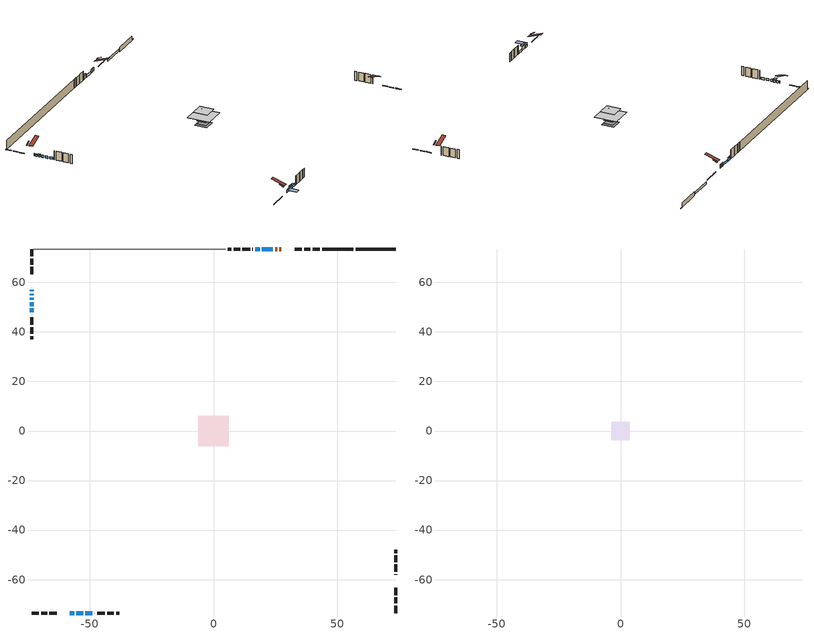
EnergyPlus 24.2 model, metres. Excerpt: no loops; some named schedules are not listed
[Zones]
conditioned space
 floor outside (Floor1 construction): -1.11,-1.11 -1.11,1.11 1.11,1.11 1.11,-1.11 z1.75
 floor outside (Floor2 construction): -2.12,-2.12 -2.12,2.12 2.12,2.12 2.12,-2.12 z1.75
 floor adiabatic (Floor4 construction): -2.47,-2.47 -2.47,2.47 2.47,2.47 2.47,-2.47 z1.75
 floor adiabatic (AdiabaticFloorConstruction): -6.07,-6.07 -6.07,6.07 6.07,6.07 6.07,-6.07 z4.19
 floor foundation (Slab1 construction): -3.27,-3.27 -3.27,3.27 3.27,3.27 3.27,-3.27 z-0.66
 floor foundation (Slab2 construction): -2.47,-2.47 -2.47,2.47 2.47,2.47 2.47,-2.47 z0
 wall outside (RimJoist1 construction): 42.94,73.48 40.01,73.48 / -73.48,-73.48 -70.55,-73.48 / -73.48,73.48 -73.48,70.55 / 73.48,-73.48 73.48,-70.55 z1.75:2.05
 wall outside (RimJoist2 construction): 39.09,73.48 36.62,73.48 / -69.62,-73.48 -67.16,-73.48 / -73.48,69.62 -73.48,67.16 / 73.48,-69.62 73.48,-67.16 z1.75:2.05
 wall outside (RimJoist3 construction): 35.7,73.48 32.8,73.48 / -66.23,-73.48 -63.34,-73.48 / -73.48,66.23 -73.48,63.34 / 73.48,-66.23 73.48,-63.34 z1.75:2.05
 wall outside (AdiabaticWallConstruction 1): 27.45,73.48 26.64,73.48 / 25.71,73.48 24.9,73.48 z1.75:3.78
 wall outside (AdiabaticWallConstruction): 23.97,73.48 19.5,73.48 / -73.48,57.99 -73.48,57.96 / -73.48,57.03 -73.48,56.38 / -73.48,53.84 -73.48,52.94 / -73.48,52.01 -73.48,50.44 / -73.48,49.51 -73.48,47.91 / -51.74,-73.48 -48.92,-73.48 z1.75:2.97; 18.57,73.48 16.77,73.48 z1.75:3.58; -57.99,-73.48 -56.31,-73.48 / -73.48,55.45 -73.48,54.76 z1.75:2.92; -55.39,-73.48 -52.67,-73.48 z1.75:3.76
 wall outside (Wall1 construction): 15.84,73.48 15.7,73.48 / -47.99,-73.48 -47.85,-73.48 / -73.48,46.98 -73.48,46.84 / 73.48,-57.99 73.48,-57.86 z1.75:6.63
 wall outside (Wall2 construction): 14.77,73.48 11.71,73.48 / -46.93,-73.48 -43.86,-73.48 / -73.48,45.92 -73.48,42.85 / 73.48,-56.93 73.48,-53.86 z1.75:6.63
 wall outside (Wall3 construction): 10.78,73.48 8.08,73.48 / -42.93,-73.48 -40.23,-73.48 / -73.48,41.92 -73.48,39.22 / 73.48,-52.93 73.48,-50.23 z1.75:6.63
 wall outside (Wall4 construction): 7.15,73.48 5.83,73.48 / -39.3,-73.48 -37.98,-73.48 / -73.48,38.29 -73.48,36.97 / 73.48,-49.3 73.48,-47.98 z1.75:6.63
 wall foundation (FoundationWall1 construction): 57.39,73.48,-0.66 57.39,73.48,1.75 71.58,73.48,1.75 71.58,73.48,-0.56 73.48,73.48,-0.56 73.48,73.48,-0.66
 wall foundation (FoundationWall2 construction): 56.46,73.48 43.87,73.48 z0:1.2
 wall adiabatic (Wall5 construction): 4.9,73.48 -72.55,73.48 z1.75:6.63
 window (WindowConstruction): 23.97,73.48 19.5,73.48 z1.75:2.97
 window (WindowConstruction 7): -73.48,57.99 -73.48,57.96 z1.75:2.97
 window (WindowConstruction 8): 18.57,73.48 16.77,73.48 z1.75:3.58
 window (WindowConstruction 9): -57.99,-73.48 -56.31,-73.48 z1.75:2.92
 window (WindowConstruction 10): -73.48,57.03 -73.48,56.38 z1.75:2.97
 window (WindowConstruction 1): -55.39,-73.48 -52.67,-73.48 z1.75:3.76
 window (WindowConstruction 2): -73.48,55.45 -73.48,54.76 z1.75:2.92
 window (WindowConstruction 3): -73.48,53.84 -73.48,52.94 z1.75:2.97
 window (WindowConstruction 4): -73.48,52.01 -73.48,50.44 z1.75:2.97
 window (WindowConstruction 5): -73.48,49.51 -73.48,47.91 z1.75:2.97
 window (WindowConstruction 6): -51.74,-73.48 -48.92,-73.48 z1.75:2.97
 door (Door): 27.45,73.48 26.64,73.48 z1.75:3.78
 door (Door 1): 25.71,73.48 24.9,73.48 z1.75:3.78
 ceiling adiabatic (AdiabaticFloorConstruction): 6.07,-6.07 6.07,6.07 -6.07,6.07 -6.07,-6.07 z4.19
 roof outside (Roof1 construction): 31.25,73.48,6.63 31.25,71.35,7.87 31.87,71.35,7.87 31.87,73.48,6.63; -61.79,-73.48,6.63 -61.79,-71.35,7.87 -62.41,-71.35,7.87 -62.41,-73.48,6.63; -73.48,61.79,6.63 -71.35,61.79,7.87 -71.35,62.41,7.87 -73.48,62.41,6.63; 73.48,-61.79,6.63 71.35,-61.79,7.87 71.35,-62.41,7.87 73.48,-62.41,6.63
 roof outside (Roof2 construction): -1.78,1.78 -1.78,-1.78 1.78,-1.78 1.78,1.78 z6.63
attic - vented
 floor to conditioned space (Floor3 construction Reversed): -3.79,-3.79 -3.79,3.79 3.79,3.79 3.79,-3.79 z6.63
 roof outside (Roof3 construction): 28.38,73.48,6.63 28.38,66.11,9.09 30.32,66.11,9.09 30.32,73.48,6.63; -58.92,-73.48,6.63 -58.92,-66.11,9.09 -60.86,-66.11,9.09 -60.86,-73.48,6.63; -73.48,58.92,6.63 -66.11,58.92,9.09 -66.11,60.86,9.09 -73.48,60.86,6.63; 73.48,-58.92,6.63 66.11,-58.92,9.09 66.11,-60.86,9.09 73.48,-60.86,6.63
shading: 16.54,73.48 18.8,73.48 18.8,74.24 16.54,74.24 z3.81; -55.85,-73.48 -58.45,-73.48 -58.45,-78.97 -55.85,-78.97 z3.38; -52.16,-73.48 -55.89,-73.48 -55.89,-74.4 -52.16,-74.4 z4.26; -73.48,54.35 -73.48,55.86 -75.06,55.86 -75.06,54.35 z3.33
[Building]
Building 1: Terrain=Suburbs
[Site:Location]
Vancouver Intl AP_BC: Latitude {deg}=49.19; Longitude {deg}=-123.18; Time Zone {hr}=-8; Elevation {m}=4; Keep Site Location Information=Yes
[Site:GroundTemperature:Shallow]
8.06451, 6.96315, 6.87495, 7.3976, 9.49575, 11.5841, 13.3946, 14.5416, 14.639, 13.7062, 11.9418, 9.91751
[Site:WaterMainsTemperature]
Calculation Method=Schedule; Temperature Schedule=mains temperature schedule
[Material] Roughness=Rough; Thermal Absorptance=0.9
Name | Thickness {m} | Conductivity {W/m-K} | Density {kg/m3} | Specific Heat {J/kg-K} | Solar Absorptance | Visible Absorptance
asphalt or fiberglass shingles | 0.00635 | 0.162714 | 1121.4 | 1465.45 | 0.4 | 0.4
ceiling loosefill ins | 0.0846667 | 0.0480833 | 16.02 | 1046.75 | 0.7 | 0.7
ceiling stud and cavity | 0.1397 | 0.0938901 | 65.682 | 1177.47 | 0.7 | 0.7
concrete 4.0 in. | 0.1016 | 1.803125 | 2242.8 | 837.4 | 0.7 | 0.7
concrete 8.0 in. | 0.2032 | 1.803125 | 2242.8 | 837.4 | 0.7 | 0.7
door material | 0.04445 | 0.0451087 | 512.64 | 1214.23 | 0.7 | 0.7
exterior vertical ins | 0.00247931 | 0.029427 | 32.04 | 1214.23 | 0.7 | 0.7
exterior vertical ins 1 | 0.0105188 | 0.029427 | 32.04 | 1214.23 | 0.7 | 0.7
floor covering | 0.0127 | 0.0433444 | 54.468 | 1339.84 | 0.6 | 0.6
floor covering 1 | 0.0127 | 9.015625 | 54.468 | 1339.84 | 0.6 | 0.6
floor rigid ins; interior horizontal ins; roof rigid ins; wall rigid ins | 0.051816 | 0.029427 | 32.04 | 1214.23 | 0.7 | 0.7
floor rigid ins 1; wall rigid ins 2 | 0.512978 | 0.029427 | 32.04 | 1214.23 | 0.7 | 0.7
floor stud and cavity | 0.1397 | 0.0839375 | 92.3553 | 1139.71 | 0.7 | 0.7
floor stud and cavity 1 | 0.0889 | 0.233522 | 50.32683 | 1063.81 | 0.7 | 0.7
floor stud and cavity 2 | 0.1397 | 1.75129 | 37.0049 | 1207.88 | 0.7 | 0.7
furniture material conditioned space 1 | 0.1524 | 0.115458 | 640.8 | 1214.23 | 0.6 | 0.6
gypsum board | 0.0127 | 0.160291 | 801 | 837.4 | 0.6 | 0.6
gypsum board 1 | 0.00254 | 0.160291 | 801 | 837.4 | 0.6 | 0.6
gypsum board 2 | 0.0127 | 0.160291 | 801 | 837.4 | 0.7 | 0.7
osb sheathing 0.5 in. | 0.0127 | 0.115458 | 512.64 | 1214.23 | 0.7 | 0.7
osb sheathing 0.75 in. | 0.01905 | 0.115458 | 512.64 | 1214.23 | 0.7 | 0.7
osb sheathing 2.0 in. | 0.0508 | 0.115458 | 512.64 | 1214.23 | 0.7 | 0.7
rim joist stud and cavity | 0.0508 | 0.0453203 | 125.044 | 1163.47 | 0.6 | 0.6
rim joist stud and cavity 1 | 0.0508 | 0.031136 | 125.044 | 1163.47 | 0.6 | 0.6
roof stud and cavity | 0.2032 | 0.230035 | 78.34581 | 1123.46 | 0.7 | 0.7
roof stud and cavity 1 | 0.0889 | 0.79336 | 50.32683 | 1063.81 | 0.7 | 0.7
slab rigid ins | 0.0378081 | 0.029427 | 32.04 | 1214.23 | 0.7 | 0.7
wall rigid ins 1 | 0.051816 | 0.029427 | 32.04 | 1214.23 | 0.4 | 0.4
wall stud and cavity | 0.1397 | 0.0776304 | 139.0536 | 1170.24 | 0.7 | 0.7
wall stud and cavity 1 | 0.1397 | 0.250284 | 139.0536 | 1170.24 | 0.7 | 0.7
wall stud and cavity 2 | 0.1397 | 0.247165 | 139.0536 | 1170.24 | 0.7 | 0.7
wall stud and cavity 3 | 0.1397 | 0.275573 | 139.0536 | 1170.24 | 0.7 | 0.7
wall stud and cavity 4 | 0.1397 | 0.193726 | 139.0536 | 1170.24 | 0.7 | 0.7
wall stud and cavity 5 | 0.0889 | 0.380278 | 52.3479 | 1209.89 | 0.7 | 0.7
wall stud and cavity 6 | 0.0889 | 0.391764 | 83.0341 | 1211.67 | 0.7 | 0.7
wood siding | 0.0254 | 0.102417 | 544.68 | 1172.36 | 0.4 | 0.4
wood siding 1; wood siding 2; wood siding 3 | 0.0254 | 0.102417 | 544.68 | 1172.36 | 0.7 | 0.7
[WindowMaterial:SimpleGlazingSystem]
Name | U-Factor {W/m2-K} | Solar Heat Gain Coefficient
WindowMaterial | 2.10767 | 0.41
WindowMaterial 1 | 2.14231 | 0.42
WindowMaterial 2 | 2.19966 | 0.38
WindowMaterial 3 | 1.99525 | 0.45
WindowMaterial 4 | 2.22805 | 0.38
WindowMaterial 5 | 2.21953 | 0.39
WindowMaterial 6 | 2.87931 | 0.07
WindowMaterial 7 | 2.42791 | 0.33
[Construction]
AdiabaticFloorConstruction: floor stud and cavity 2, floor rigid ins 1, osb sheathing 0.75 in., floor covering
AdiabaticWallConstruction: wood siding 2, wall rigid ins 2, wall stud and cavity 5, gypsum board
AdiabaticWallConstruction 1: wood siding 3, wall rigid ins 2, wall stud and cavity 5, gypsum board
Door; Door 1: door material
Floor1 construction; Floor2 construction: floor stud and cavity, floor rigid ins, osb sheathing 0.75 in., floor covering
Floor3 construction Reversed: gypsum board, ceiling stud and cavity, ceiling loosefill ins
Floor4 construction: floor stud and cavity 1, floor covering 1
FoundationWall1 construction; FoundationWall2 construction: concrete 8.0 in., gypsum board 2
furniture construction conditioned space 1: furniture material conditioned space 1
PartitionWallConstruction: gypsum board, wall stud and cavity 6, gypsum board
RimJoist1 construction: wood siding 1, osb sheathing 2.0 in., rim joist stud and cavity
RimJoist2 construction; RimJoist3 construction: wood siding 1, osb sheathing 2.0 in., rim joist stud and cavity 1
Roof1 construction: asphalt or fiberglass shingles, roof rigid ins, osb sheathing 0.75 in., roof stud and cavity, gypsum board
Roof2 construction: asphalt or fiberglass shingles, roof stud and cavity 1, gypsum board 1
Roof3 construction: asphalt or fiberglass shingles
Slab1 construction: slab rigid ins, concrete 4.0 in.
Slab2 construction: concrete 4.0 in.
Wall1 construction: wood siding, osb sheathing 0.5 in., wall stud and cavity, gypsum board
Wall2 construction: wood siding, wall rigid ins, osb sheathing 0.5 in., wall stud and cavity 1, gypsum board
Wall3 construction: wood siding, wall rigid ins, osb sheathing 0.5 in., wall stud and cavity 2, gypsum board
Wall4 construction: wood siding, wall rigid ins, osb sheathing 0.5 in., wall stud and cavity 3, gypsum board
Wall5 construction: wall rigid ins 1, osb sheathing 0.5 in., wall stud and cavity 4, gypsum board
WindowConstruction; WindowConstruction 1: WindowMaterial
WindowConstruction 10: WindowMaterial 7
WindowConstruction 2: WindowMaterial 1
WindowConstruction 3: WindowMaterial 2
WindowConstruction 4: WindowMaterial 3
WindowConstruction 5; WindowConstruction 9: WindowMaterial 4
WindowConstruction 6; WindowConstruction 8: WindowMaterial 5
WindowConstruction 7: WindowMaterial 6
[Zone] Multiplier=1; Part of Total Floor Area=Yes
Name | Volume {m3}
attic - vented | 22.8902
conditioned space | 527.4
[Space]
Name | Zone | Volume {m3}
attic - vented 1 | attic - vented | 22.8902
conditioned space 1 | conditioned space | 527.4
[ZoneInfiltration:EffectiveLeakageArea]
infil attic - vented 1: Zone or Space=attic - vented 1; Schedule=Always On Discrete; Effective Air Leakage Area {cm2}=2373.1; Stack Coefficient=0.000170974; Wind Coefficient=8.83456e-06
[ZoneMixing]
whole house fan mix: Zone or Space=attic - vented; Schedule=Always On Continuous; Design Flow Rate Calculation Method=Flow/Zone; Design Flow Rate {m3/s}=0; Source Zone or Space=conditioned space
[SurfaceProperty:ExposedFoundationPerimeter] Exposed Perimeter Calculation Method=TotalExposedPerimeter
Name | Total Exposed Perimeter {m}
Slab1 | 16.093
Slab2 | 12.588
[InternalMass] Zone or ZoneList=conditioned space; Space or SpaceList=conditioned space 1
Name | Construction | Surface Area {m2}
furniture mass conditioned space 1 | furniture construction conditioned space 1 | 104.868
partition wall mass | PartitionWallConstruction | 237.691
[Lights]
interior lighting: Zone or ZoneList or Space or SpaceList=conditioned space 1; Schedule=interior lighting schedule; Design Level Calculation Method=LightingLevel; Lighting Level {W}=343.2; Return Air Fraction=0; Fraction Radiant=0.6; Fraction Visible=0.2; Fraction Replaceable=1
[People]
occupants: Zone or ZoneList or Space or SpaceList=conditioned space 1; Number of People Schedule=occupants schedule; Number of People Calculation Method=People; Number of People=3; Fraction Radiant=0.314171; Sensible Heat Fraction=0.56303; Activity Level Schedule=occupants activity schedule; Carbon Dioxide Generation Rate {m3/s-W}=0; Enable ASHRAE 55 Comfort Warnings=No; Mean Radiant Temperature Calculation Type=EnclosureAveraged
[ElectricEquipment] Zone or ZoneList or Space or SpaceList=conditioned space 1; Design Level Calculation Method=EquipmentLevel
Name | Schedule | Design Level {W} | Fraction Latent | Fraction Radiant | Fraction Lost
clothes dryer | clothes dryer schedule | 140.772 | 0.015 | 0.081 | 0.85
clothes washer | clothes washer schedule | 32.1985 | 0.03 | 0.162 | 0.7
cooking range | cooking range schedule | 208.969 | 0.08 | 0.432 | 0.2
dishwasher | dishwasher schedule | 66.8632 | 0.3 | 0.18 | 0.4
fridge | fridge schedule | 72.9452 | 0 | 0.6 | 0
mech vent bath fan 0 | mech vent bath fan 0 schedule | 50.2 | 0 | 0 | 1
mech vent bath fan 1 | mech vent bath fan 1 schedule | 50.2 | 0 | 0 | 1
mech vent house fan | mech vent house fan schedule | 0 | 0 | 0 | 1
mech vent house fan cfis | mech vent house fan cfis schedule | 0 | 0 | 0 | 0
mech vent range fan 0 | mech vent range fan 0 schedule | 57 | 0 | 0 | 1
misc plug loads | misc plug loads schedule | 494.7 | 0.045 | 0.513 | 0.1
whole house fan | Always On Discrete | 0 | 0 | 0 | 1
[OtherEquipment] Zone or ZoneList or Space or SpaceList=conditioned space 1; Design Level Calculation Method=EquipmentLevel
Name | Fuel Type | Schedule | Design Level {W} | Fraction Latent | Fraction Radiant | Fraction Lost
clothes dryer 1 | Electricity | clothes dryer schedule | 0 | 0.015 | 0.081 | 0.85
cooking range 1 | Electricity | cooking range schedule | 0 | 0.08 | 0.432 | 0.2
general water use latent | None | general water use schedule | 59.3978 | 1 | 0 | 0
general water use sensible | None | general water use schedule | -58.539 | 0 | 0.6 | 0
mech vent house fan latent load | None | Always On Discrete | 0 | 1 | 0 | 0
mech vent house fan sensible load | None | Always On Discrete | 0 | 0 | 0 | 0
water heater energy adjustment1 | NaturalGas | Always On Discrete | 0.01 | 0 | 0 | 1
[ZoneInfiltration:DesignFlowRate] Zone or ZoneList or Space or SpaceList=conditioned space 1; Schedule=Always On Discrete; Design Flow Rate Calculation Method=Flow/Zone; Design Flow Rate {m3/s}=0
infil flow; natural vent flow; whole house fan flow
[Foundation:Kiva] Initial Indoor Air Temperature {C}=18; Wall Depth Below Slab {m}=0.2032; Custom Block X Position 1 {m}=0.2159; Custom Block Z Position 1 {m}=0
Name | Wall Height Above Grade {m} | Custom Block Material Name 1 | Custom Block Depth 1 {m} | Interior Horizontal Insulation Material | Interior Horizontal Insulation Depth {m} | Interior Horizontal Insulation Width {m}
Foundation Kiva 1 | 1.74998 | exterior vertical ins | 2.40999
Foundation Kiva 2 | 1.2 | exterior vertical ins 1 | 1.2 | interior horizontal ins | 0 | 0.599999
[Foundation:Kiva:Settings]
Soil Conductivity {W/m-K}=0.849921; Soil Density {kg/m3}=1842.3; Soil Specific Heat {J/kg-K}=418.7; Ground Solar Absorptivity=0.9; Ground Thermal Absorptivity=0.9; Ground Surface Roughness {m}=0.03; Far-Field Width {m}=40; Deep-Ground Boundary Condition=ZeroFlux; Deep-Ground Depth {m}=40; Minimum Cell Dimension {m}=0.2; Maximum Cell Growth Coefficient=3; Simulation Timestep=Timestep
[Exterior:Lights]
exterior lighting: Schedule=exterior lighting schedule; Design Level {W}=75.6
[Schedule:Constant]
Name | Hourly Value
Always On Continuous; mech vent house fan schedule; mech vent house fan cfis schedule; Always On Discrete | 1
occupants activity schedule | 117.228
fridge schedule | 0
[Schedule:Week:Daily]
interior lighting schedule Week Rule - Jan1-Jan27: interior lighting schedule day, interior lighting schedule day, interior lighting schedule day, interior lighting schedule day, interior lighting schedule day, interior lighting schedule day, interior lighting schedule day, interior lighting schedule default day, interior lighting schedule default day, interior lighting schedule default day, interior lighting schedule default day, interior lighting schedule default day
interior lighting schedule Week Rule - Jan28-Feb3: interior lighting schedule day, interior lighting schedule day, interior lighting schedule day, interior lighting schedule day, interior lighting schedule day 1, interior lighting schedule day 1, interior lighting schedule day 1, interior lighting schedule default day, interior lighting schedule default day, interior lighting schedule default day, interior lighting schedule default day, interior lighting schedule default day
interior lighting schedule Week Rule - Feb4-Feb24: interior lighting schedule day 1, interior lighting schedule day 1, interior lighting schedule day 1, interior lighting schedule day 1, interior lighting schedule day 1, interior lighting schedule day 1, interior lighting schedule day 1, interior lighting schedule default day, interior lighting schedule default day, interior lighting schedule default day, interior lighting schedule default day, interior lighting schedule default day
interior lighting schedule Week Rule - Feb25-Mar3: interior lighting schedule day 1, interior lighting schedule day 1, interior lighting schedule day 1, interior lighting schedule day 1, interior lighting schedule day 2, interior lighting schedule day 2, interior lighting schedule day 2, interior lighting schedule default day, interior lighting schedule default day, interior lighting schedule default day, interior lighting schedule default day, interior lighting schedule default day
interior lighting schedule Week Rule - Mar4-Mar31: interior lighting schedule day 2, interior lighting schedule day 2, interior lighting schedule day 2, interior lighting schedule day 2, interior lighting schedule day 2, interior lighting schedule day 2, interior lighting schedule day 2, interior lighting schedule default day, interior lighting schedule default day, interior lighting schedule default day, interior lighting schedule default day, interior lighting schedule default day
interior lighting schedule Week Rule - Apr1-Apr28: interior lighting schedule day 3, interior lighting schedule day 3, interior lighting schedule day 3, interior lighting schedule day 3, interior lighting schedule day 3, interior lighting schedule day 3, interior lighting schedule day 3, interior lighting schedule default day, interior lighting schedule default day, interior lighting schedule default day, interior lighting schedule default day, interior lighting schedule default day
interior lighting schedule Week Rule - Apr29-May5: interior lighting schedule day 3, interior lighting schedule day 3, interior lighting schedule day 4, interior lighting schedule day 4, interior lighting schedule day 4, interior lighting schedule day 4, interior lighting schedule day 4, interior lighting schedule default day, interior lighting schedule default day, interior lighting schedule default day, interior lighting schedule default day, interior lighting schedule default day
interior lighting schedule Week Rule - May6-May26: interior lighting schedule day 4, interior lighting schedule day 4, interior lighting schedule day 4, interior lighting schedule day 4, interior lighting schedule day 4, interior lighting schedule day 4, interior lighting schedule day 4, interior lighting schedule default day, interior lighting schedule default day, interior lighting schedule default day, interior lighting schedule default day, interior lighting schedule default day
interior lighting schedule Week Rule - May27-Jun2: interior lighting schedule day 4, interior lighting schedule day 4, interior lighting schedule day 4, interior lighting schedule day 4, interior lighting schedule day 4, interior lighting schedule day 5, interior lighting schedule day 5, interior lighting schedule default day, interior lighting schedule default day, interior lighting schedule default day, interior lighting schedule default day, interior lighting schedule default day
interior lighting schedule Week Rule - Jun3-Jun30: interior lighting schedule day 5, interior lighting schedule day 5, interior lighting schedule day 5, interior lighting schedule day 5, interior lighting schedule day 5, interior lighting schedule day 5, interior lighting schedule day 5, interior lighting schedule default day, interior lighting schedule default day, interior lighting schedule default day, interior lighting schedule default day, interior lighting schedule default day
interior lighting schedule Week Rule - Jul1-Jul28: interior lighting schedule day 6, interior lighting schedule day 6, interior lighting schedule day 6, interior lighting schedule day 6, interior lighting schedule day 6, interior lighting schedule day 6, interior lighting schedule day 6, interior lighting schedule default day, interior lighting schedule default day, interior lighting schedule default day, interior lighting schedule default day, interior lighting schedule default day
interior lighting schedule Week Rule - Jul29-Aug4: interior lighting schedule day 6, interior lighting schedule day 6, interior lighting schedule day 6, interior lighting schedule day 7, interior lighting schedule day 7, interior lighting schedule day 7, interior lighting schedule day 7, interior lighting schedule default day, interior lighting schedule default day, interior lighting schedule default day, interior lighting schedule default day, interior lighting schedule default day
interior lighting schedule Week Rule - Aug5-Aug25: interior lighting schedule day 7, interior lighting schedule day 7, interior lighting schedule day 7, interior lighting schedule day 7, interior lighting schedule day 7, interior lighting schedule day 7, interior lighting schedule day 7, interior lighting schedule default day, interior lighting schedule default day, interior lighting schedule default day, interior lighting schedule default day, interior lighting schedule default day
interior lighting schedule Week Rule - Aug26-Sep1: interior lighting schedule day 7, interior lighting schedule day 7, interior lighting schedule day 7, interior lighting schedule day 7, interior lighting schedule day 7, interior lighting schedule day 7, interior lighting schedule day 8, interior lighting schedule default day, interior lighting schedule default day, interior lighting schedule default day, interior lighting schedule default day, interior lighting schedule default day
interior lighting schedule Week Rule - Sep2-Sep29: interior lighting schedule day 8, interior lighting schedule day 8, interior lighting schedule day 8, interior lighting schedule day 8, interior lighting schedule day 8, interior lighting schedule day 8, interior lighting schedule day 8, interior lighting schedule default day, interior lighting schedule default day, interior lighting schedule default day, interior lighting schedule default day, interior lighting schedule default day
interior lighting schedule Week Rule - Sep30-Oct6: interior lighting schedule day 8, interior lighting schedule day 9, interior lighting schedule day 9, interior lighting schedule day 9, interior lighting schedule day 9, interior lighting schedule day 9, interior lighting schedule day 9, interior lighting schedule default day, interior lighting schedule default day, interior lighting schedule default day, interior lighting schedule default day, interior lighting schedule default day
interior lighting schedule Week Rule - Oct7-Oct27: interior lighting schedule day 9, interior lighting schedule day 9, interior lighting schedule day 9, interior lighting schedule day 9, interior lighting schedule day 9, interior lighting schedule day 9, interior lighting schedule day 9, interior lighting schedule default day, interior lighting schedule default day, interior lighting schedule default day, interior lighting schedule default day, interior lighting schedule default day
interior lighting schedule Week Rule - Oct28-Nov3: interior lighting schedule day 9, interior lighting schedule day 9, interior lighting schedule day 9, interior lighting schedule day 9, interior lighting schedule day 10, interior lighting schedule day 10, interior lighting schedule day 10, interior lighting schedule default day, interior lighting schedule default day, interior lighting schedule default day, interior lighting schedule default day, interior lighting schedule default day
interior lighting schedule Week Rule - Nov4-Nov24: interior lighting schedule day 10, interior lighting schedule day 10, interior lighting schedule day 10, interior lighting schedule day 10, interior lighting schedule day 10, interior lighting schedule day 10, interior lighting schedule day 10, interior lighting schedule default day, interior lighting schedule default day, interior lighting schedule default day, interior lighting schedule default day, interior lighting schedule default day
interior lighting schedule Week Rule - Nov25-Dec1: interior lighting schedule day 10, interior lighting schedule day 10, interior lighting schedule day 10, interior lighting schedule day 10, interior lighting schedule day 10, interior lighting schedule day 10, interior lighting schedule day 11, interior lighting schedule default day, interior lighting schedule default day, interior lighting schedule default day, interior lighting schedule default day, interior lighting schedule default day
interior lighting schedule Week Rule - Dec2-Dec31: interior lighting schedule day 11, interior lighting schedule day 11, interior lighting schedule day 11, interior lighting schedule day 11, interior lighting schedule day 11, interior lighting schedule day 11, interior lighting schedule day 11, interior lighting schedule default day, interior lighting schedule default day, interior lighting schedule default day, interior lighting schedule default day, interior lighting schedule default day
occupants schedule Week Rule - Jan1-Dec31: occupants schedule day, occupants schedule day, occupants schedule day, occupants schedule day, occupants schedule day, occupants schedule day, occupants schedule day, occupants schedule default day, occupants schedule default day, occupants schedule default day, occupants schedule default day, occupants schedule default day
clothes dryer schedule Week Rule - Jan1-Dec31: clothes dryer schedule day, clothes dryer schedule day, clothes dryer schedule day, clothes dryer schedule day, clothes dryer schedule day, clothes dryer schedule day, clothes dryer schedule day, clothes dryer schedule default day, clothes dryer schedule default day, clothes dryer schedule default day, clothes dryer schedule default day, clothes dryer schedule default day
clothes washer schedule Week Rule - Jan1-Dec31: clothes washer schedule day, clothes washer schedule day, clothes washer schedule day, clothes washer schedule day, clothes washer schedule day, clothes washer schedule day, clothes washer schedule day, clothes washer schedule default day, clothes washer schedule default day, clothes washer schedule default day, clothes washer schedule default day, clothes washer schedule default day
cooking range schedule Week Rule - Jan1-Dec31: cooking range schedule day, cooking range schedule day, cooking range schedule day, cooking range schedule day, cooking range schedule day, cooking range schedule day, cooking range schedule day, cooking range schedule default day, cooking range schedule default day, cooking range schedule default day, cooking range schedule default day, cooking range schedule default day
dishwasher schedule Week Rule - Jan1-Dec31: dishwasher schedule day, dishwasher schedule day, dishwasher schedule day, dishwasher schedule day, dishwasher schedule day, dishwasher schedule day, dishwasher schedule day, dishwasher schedule default day, dishwasher schedule default day, dishwasher schedule default day, dishwasher schedule default day, dishwasher schedule default day
mech vent bath fan 0 schedule Week Rule - Jan1-Dec31: mech vent bath fan 0 schedule day, mech vent bath fan 0 schedule day, mech vent bath fan 0 schedule day, mech vent bath fan 0 schedule day, mech vent bath fan 0 schedule day, mech vent bath fan 0 schedule day, mech vent bath fan 0 schedule day, mech vent bath fan 0 schedule default day, mech vent bath fan 0 schedule default day, mech vent bath fan 0 schedule default day, mech vent bath fan 0 schedule default day, mech vent bath fan 0 schedule default day
mech vent bath fan 1 schedule Week Rule - Jan1-Dec31: mech vent bath fan 1 schedule day, mech vent bath fan 1 schedule day, mech vent bath fan 1 schedule day, mech vent bath fan 1 schedule day, mech vent bath fan 1 schedule day, mech vent bath fan 1 schedule day, mech vent bath fan 1 schedule day, mech vent bath fan 1 schedule default day, mech vent bath fan 1 schedule default day, mech vent bath fan 1 schedule default day, mech vent bath fan 1 schedule default day, mech vent bath fan 1 schedule default day
mech vent range fan 0 schedule Week Rule - Jan1-Dec31: mech vent range fan 0 schedule day, mech vent range fan 0 schedule day, mech vent range fan 0 schedule day, mech vent range fan 0 schedule day, mech vent range fan 0 schedule day, mech vent range fan 0 schedule day, mech vent range fan 0 schedule day, mech vent range fan 0 schedule default day, mech vent range fan 0 schedule default day, mech vent range fan 0 schedule default day, mech vent range fan 0 schedule default day, mech vent range fan 0 schedule default day
misc plug loads schedule Week Rule - Jan1-Dec31: misc plug loads schedule day, misc plug loads schedule day, misc plug loads schedule day, misc plug loads schedule day, misc plug loads schedule day, misc plug loads schedule day, misc plug loads schedule day, misc plug loads schedule default day, misc plug loads schedule default day, misc plug loads schedule default day, misc plug loads schedule default day, misc plug loads schedule default day
general water use schedule Week Rule - Jan1-Dec31: general water use schedule day, general water use schedule day, general water use schedule day, general water use schedule day, general water use schedule day, general water use schedule day, general water use schedule day, general water use schedule default day, general water use schedule default day, general water use schedule default day, general water use schedule default day, general water use schedule default day
exterior lighting schedule Week Rule - Jan1-Jan27: exterior lighting schedule day, exterior lighting schedule day, exterior lighting schedule day, exterior lighting schedule day, exterior lighting schedule day, exterior lighting schedule day, exterior lighting schedule day, exterior lighting schedule default day, exterior lighting schedule default day, exterior lighting schedule default day, exterior lighting schedule default day, exterior lighting schedule default day
exterior lighting schedule Week Rule - Jan28-Feb3: exterior lighting schedule day, exterior lighting schedule day, exterior lighting schedule day, exterior lighting schedule day, exterior lighting schedule day 1, exterior lighting schedule day 1, exterior lighting schedule day 1, exterior lighting schedule default day, exterior lighting schedule default day, exterior lighting schedule default day, exterior lighting schedule default day, exterior lighting schedule default day
exterior lighting schedule Week Rule - Feb4-Feb24: exterior lighting schedule day 1, exterior lighting schedule day 1, exterior lighting schedule day 1, exterior lighting schedule day 1, exterior lighting schedule day 1, exterior lighting schedule day 1, exterior lighting schedule day 1, exterior lighting schedule default day, exterior lighting schedule default day, exterior lighting schedule default day, exterior lighting schedule default day, exterior lighting schedule default day
exterior lighting schedule Week Rule - Feb25-Mar3: exterior lighting schedule day 1, exterior lighting schedule day 1, exterior lighting schedule day 1, exterior lighting schedule day 1, exterior lighting schedule day 2, exterior lighting schedule day 2, exterior lighting schedule day 2, exterior lighting schedule default day, exterior lighting schedule default day, exterior lighting schedule default day, exterior lighting schedule default day, exterior lighting schedule default day
exterior lighting schedule Week Rule - Mar4-Mar31: exterior lighting schedule day 2, exterior lighting schedule day 2, exterior lighting schedule day 2, exterior lighting schedule day 2, exterior lighting schedule day 2, exterior lighting schedule day 2, exterior lighting schedule day 2, exterior lighting schedule default day, exterior lighting schedule default day, exterior lighting schedule default day, exterior lighting schedule default day, exterior lighting schedule default day
exterior lighting schedule Week Rule - Apr1-Apr28: exterior lighting schedule day 3, exterior lighting schedule day 3, exterior lighting schedule day 3, exterior lighting schedule day 3, exterior lighting schedule day 3, exterior lighting schedule day 3, exterior lighting schedule day 3, exterior lighting schedule default day, exterior lighting schedule default day, exterior lighting schedule default day, exterior lighting schedule default day, exterior lighting schedule default day
exterior lighting schedule Week Rule - Apr29-May5: exterior lighting schedule day 3, exterior lighting schedule day 3, exterior lighting schedule day 4, exterior lighting schedule day 4, exterior lighting schedule day 4, exterior lighting schedule day 4, exterior lighting schedule day 4, exterior lighting schedule default day, exterior lighting schedule default day, exterior lighting schedule default day, exterior lighting schedule default day, exterior lighting schedule default day
[Schedule:Year]
interior lighting schedule: interior lighting schedule Week Rule - Jan1-Jan27, 1, 1, 1, 27, interior lighting schedule Week Rule - Jan28-Feb3, 1, 28, 2, 3, interior lighting schedule Week Rule - Feb4-Feb24, 2, 4, 2, 24, interior lighting schedule Week Rule - Feb25-Mar3, 2, 25, 3, 3, interior lighting schedule Week Rule - Mar4-Mar31, 3, 4, 3, 31, interior lighting schedule Week Rule - Apr1-Apr28, 4, 1, 4, 28, interior lighting schedule Week Rule - Apr29-May5, 4, 29, 5, 5, interior lighting schedule Week Rule - May6-May26, 5, 6, 5, 26, interior lighting schedule Week Rule - May27-Jun2, 5, 27, 6, 2, interior lighting schedule Week Rule - Jun3-Jun30, 6, 3, 6, 30, interior lighting schedule Week Rule - Jul1-Jul28, 7, 1, 7, 28, interior lighting schedule Week Rule - Jul29-Aug4, 7, 29, 8, 4, interior lighting schedule Week Rule - Aug5-Aug25, 8, 5, 8, 25, interior lighting schedule Week Rule - Aug26-Sep1, 8, 26, 9, 1, interior lighting schedule Week Rule - Sep2-Sep29, 9, 2, 9, 29, interior lighting schedule Week Rule - Sep30-Oct6, 9, 30, 10, 6, interior lighting schedule Week Rule - Oct7-Oct27, 10, 7, 10, 27, interior lighting schedule Week Rule - Oct28-Nov3, 10, 28, 11, 3, interior lighting schedule Week Rule - Nov4-Nov24, 11, 4, 11, 24, interior lighting schedule Week Rule - Nov25-Dec1, 11, 25, 12, 1, interior lighting schedule Week Rule - Dec2-Dec31, 12, 2, 12, 31
occupants schedule: occupants schedule Week Rule - Jan1-Dec31, 1, 1, 12, 31
clothes dryer schedule: clothes dryer schedule Week Rule - Jan1-Dec31, 1, 1, 12, 31
clothes washer schedule: clothes washer schedule Week Rule - Jan1-Dec31, 1, 1, 12, 31
cooking range schedule: cooking range schedule Week Rule - Jan1-Dec31, 1, 1, 12, 31
dishwasher schedule: dishwasher schedule Week Rule - Jan1-Dec31, 1, 1, 12, 31
mech vent bath fan 0 schedule: mech vent bath fan 0 schedule Week Rule - Jan1-Dec31, 1, 1, 12, 31
mech vent bath fan 1 schedule: mech vent bath fan 1 schedule Week Rule - Jan1-Dec31, 1, 1, 12, 31
mech vent range fan 0 schedule: mech vent range fan 0 schedule Week Rule - Jan1-Dec31, 1, 1, 12, 31
misc plug loads schedule: misc plug loads schedule Week Rule - Jan1-Dec31, 1, 1, 12, 31
general water use schedule: general water use schedule Week Rule - Jan1-Dec31, 1, 1, 12, 31
exterior lighting schedule: exterior lighting schedule Week Rule - Jan1-Jan27, 1, 1, 1, 27, exterior lighting schedule Week Rule - Jan28-Feb3, 1, 28, 2, 3, exterior lighting schedule Week Rule - Feb4-Feb24, 2, 4, 2, 24, exterior lighting schedule Week Rule - Feb25-Mar3, 2, 25, 3, 3, exterior lighting schedule Week Rule - Mar4-Mar31, 3, 4, 3, 31, exterior lighting schedule Week Rule - Apr1-Apr28, 4, 1, 4, 28, exterior lighting schedule Week Rule - Apr29-May5, 4, 29, 5, 5, exterior lighting schedule Week Rule - May6-May26, 5, 6, 5, 26, exterior lighting schedule Week Rule - May27-Jun2, 5, 27, 6, 2, exterior lighting schedule Week Rule - Jun3-Jun30, 6, 3, 6, 30, exterior lighting schedule Week Rule - Jul1-Jul28, 7, 1, 7, 28, exterior lighting schedule Week Rule - Jul29-Aug4, 7, 29, 8, 4, exterior lighting schedule Week Rule - Aug5-Aug25, 8, 5, 8, 25, exterior lighting schedule Week Rule - Aug26-Sep1, 8, 26, 9, 1, exterior lighting schedule Week Rule - Sep2-Sep29, 9, 2, 9, 29, exterior lighting schedule Week Rule - Sep30-Oct6, 9, 30, 10, 6, exterior lighting schedule Week Rule - Oct7-Oct27, 10, 7, 10, 27, exterior lighting schedule Week Rule - Oct28-Nov3, 10, 28, 11, 3, exterior lighting schedule Week Rule - Nov4-Nov24, 11, 4, 11, 24, exterior lighting schedule Week Rule - Nov25-Dec1, 11, 25, 12, 1, exterior lighting schedule Week Rule - Dec2-Dec31, 12, 2, 12, 31
[Schedule:Compact]
mains temperature schedule: Through: 01/01, For: AllDays, Until: 24:00, 11.375, Through: 01/02, For: AllDays, Until: 24:00, 11.3367, Through: 01/03, For: AllDays, Until: 24:00, 11.2994, Through: 01/04, For: AllDays, Until: 24:00, 11.2628, Through: 01/05, For: AllDays, Until: 24:00, 11.2267, Through: 01/06, For: AllDays, Until: 24:00, 11.1917, Through: 01/07, For: AllDays, Until: 24:00, 11.1578, Through: 01/08, For: AllDays, Until: 24:00, 11.1244, Through: 01/09, For: AllDays, Until: 24:00, 11.0917, Through: 01/10, For: AllDays, Until: 24:00, 11.06, Through: 01/11, For: AllDays, Until: 24:00, 11.0289, Through: 01/12, For: AllDays, Until: 24:00, 10.9989, Through: 01/13, For: AllDays, Until: 24:00, 10.97, Through: 01/14, For: AllDays, Until: 24:00, 10.9417, Through: 01/15, For: AllDays, Until: 24:00, 10.9139, Through: 01/16, For: AllDays, Until: 24:00, 10.8878, Through: 01/17, For: AllDays, Until: 24:00, 10.8622, Through: 01/18, For: AllDays, Until: 24:00, 10.8372, Through: 01/19, For: AllDays, Until: 24:00, 10.8133, Through: 01/20, For: AllDays, Until: 24:00, 10.7906, Through: 01/21, For: AllDays, Until: 24:00, 10.7683, Through: 01/22, For: AllDays, Until: 24:00, 10.7478, Through: 01/23, For: AllDays, Until: 24:00, 10.7272, Through: 01/24, For: AllDays, Until: 24:00, 10.7083, Through: 01/25, For: AllDays, Until: 24:00, 10.69, Through: 01/26, For: AllDays, Until: 24:00, 10.6728, Through: 01/27, For: AllDays, Until: 24:00, 10.6567, Through: 01/28, For: AllDays, Until: 24:00, 10.6411, Through: 01/29, For: AllDays, Until: 24:00, 10.6267, Through: 01/30, For: AllDays, Until: 24:00, 10.6133, Through: 01/31, For: AllDays, Until: 24:00, 10.6011, Through: 02/01, For: AllDays, Until: 24:00, 10.59, Through: 02/02, For: AllDays, Until: 24:00, 10.5794, Through: 02/03, For: AllDays, Until: 24:00, 10.57, Through: 02/04, For: AllDays, Until: 24:00, 10.5617, Through: 02/05, For: AllDays, Until: 24:00, 10.5539, Through: 02/06, For: AllDays, Until: 24:00, 10.5478, Through: 02/07, For: AllDays, Until: 24:00, 10.5422, Through: 02/08, For: AllDays, Until: 24:00, 10.5378, Through: 02/09, For: AllDays, Until: 24:00, 10.5339, Through: 02/10, For: AllDays, Until: 24:00, 10.5317, Through: 02/11, For: AllDays, Until: 24:00, 10.53, Through: 02/12, For: AllDays, Until: 24:00, 10.53, Through: 02/13, For: AllDays, Until: 24:00, 10.5306, Through: 02/14, For: AllDays, Until: 24:00, 10.5317, Through: 02/15, For: AllDays, Until: 24:00, 10.5344, Through: 02/16, For: AllDays, Until: 24:00, 10.5378, Through: 02/17, For: AllDays, Until: 24:00, 10.5428, Through: 02/18, For: AllDays, Until: 24:00, 10.5483, Through: 02/19, For: AllDays, Until: 24:00, 10.5544, Through: 02/20, For: AllDays, Until: 24:00, 10.5622, Through: 02/21, For: AllDays, Until: 24:00, 10.5706, Through: 02/22, For: AllDays, Until: 24:00, 10.5806, Through: 02/23, For: AllDays, Until: 24:00, 10.5911, Through: 02/24, For: AllDays, Until: 24:00, 10.6022, Through: 02/25, For: AllDays, Until: 24:00, 10.615, Through: 02/26, For: AllDays, Until: 24:00, 10.6283, Through: 02/27, For: AllDays, Until: 24:00, 10.6428, Through: 02/28, For: AllDays, Until: 24:00, 10.6583, Through: 03/01, For: AllDays, Until: 24:00, 10.6744, Through: 03/02, For: AllDays, Until: 24:00, 10.6917, Through: 03/03, For: AllDays, Until: 24:00, 10.71, Through: 03/04, For: AllDays, Until: 24:00, 10.7294, Through: 03/05, For: AllDays, Until: 24:00, 10.7494, Through: 03/06, For: AllDays, Until: 24:00, 10.7706, Through: 03/07, For: AllDays, Until: 24:00, 10.7928, Through: 03/08, For: AllDays, Until: 24:00, 10.8161, Through: 03/09, For: AllDays, Until: 24:00, 10.84, Through: 03/10, For: AllDays, Until: 24:00, 10.8644, Through: 03/11, For: AllDays, Until: 24:00, 10.8906, Through: 03/12, For: AllDays, Until: 24:00, 10.9167, Through: 03/13, For: AllDays, Until: 24:00, 10.9444, Through: 03/14, For: AllDays, Until: 24:00, 10.9728, Through: 03/15, For: AllDays, Until: 24:00, 11.0022, Through: 03/16, For: AllDays, Until: 24:00, 11.0322, Through: 03/17, For: AllDays, Until: 24:00, 11.0633, Through: 03/18, For: AllDays, Until: 24:00, 11.095, Through: 03/19, For: AllDays, Until: 24:00, 11.1278, Through: 03/20, For: AllDays, Until: 24:00, 11.1611, Through: 03/21, For: AllDays, Until: 24:00, 11.1956, Through: 03/22, For: AllDays, Until: 24:00, 11.2306, Through: 03/23, For: AllDays, Until: 24:00, 11.2667, Through: 03/24, For: AllDays, Until: 24:00, 11.3033, Through: 03/25, For: AllDays, Until: 24:00, 11.3406, Through: 03/26, For: AllDays, Until: 24:00, 11.3789, Through: 03/27, For: AllDays, Until: 24:00, 11.4178, Through: 03/28, For: AllDays, Until: 24:00, 11.4572, Through: 03/29, For: AllDays, Until: 24:00, 11.4978, Through: 03/30, For: AllDays, Until: 24:00, 11.5389, Through: 03/31, For: AllDays, Until: 24:00, 11.5811, Through: 04/01, For: AllDays, Until: 24:00, 11.6233, Through: 04/02, For: AllDays, Until: 24:00, 11.6667, Through: 04/03, For: AllDays, Until: 24:00, 11.7106, Through: 04/04, For: AllDays, Until: 24:00, 11.755, Through: 04/05, For: AllDays, Until: 24:00, 11.8006, Through: 04/06, For: AllDays, Until: 24:00, 11.8461, Through: 04/07, For: AllDays, Until: 24:00, 11.8928, Through: 04/08, For: AllDays, Until: 24:00, 11.9394, Through: 04/09, For: AllDays, Until: 24:00, 11.9872, Through: 04/10, For: AllDays, Until: 24:00, 12.0356, Through: 04/11, For: AllDays, Until: 24:00, 12.0844, Through: 04/12, For: AllDays, Until: 24:00, 12.1333, Through: 04/13, For: AllDays, Until: 24:00, 12.1833, Through: 04/14, For: AllDays, Until: 24:00, 12.2339, Through: 04/15, For: AllDays, Until: 24:00, 12.2844, Through: 04/16, For: AllDays, Until: 24:00, 12.3361, Through: 04/17, For: AllDays, Until: 24:00, 12.3878, Through: 04/18, For: AllDays, Until: 24:00, 12.44, Through: 04/19, For: AllDays, Until: 24:00, 12.4928, Through: 04/20, For: AllDays, Until: 24:00, 12.5456, Through: 04/21, For: AllDays, Until: 24:00, 12.5994, Through: 04/22, For: AllDays, Until: 24:00, 12.6533, Through: 04/23, For: AllDays, Until: 24:00, 12.7072, Through: 04/24, For: AllDays, Until: 24:00, 12.7622, Through: 04/25, For: AllDays, Until: 24:00, 12.8172, Through: 04/26, For: AllDays, Until: 24:00, 12.8722, Through: 04/27, For: AllDays, Until: 24:00, 12.9278, Through: 04/28, For: AllDays, Until: 24:00, 12.9839, Through: 04/29, For: AllDays, Until: 24:00, 13.04, Through: 04/30, For: AllDays, Until: 24:00, 13.0961, Through: 05/01, For: AllDays, Until: 24:00, 13.1533, Through: 05/02, For: AllDays, Until: 24:00, 13.21, Through: 05/03, For: AllDays, Until: 24:00, 13.2672, Through: 05/04, For: AllDays, Until: 24:00, 13.3244, Through: 05/05, For: AllDays, Until: 24:00, 13.3817, Through: 05/06, For: AllDays, Until: 24:00, 13.4394, Through: 05/07, For: AllDays, Until: 24:00, 13.4972, Through: 05/08, For: AllDays, Until: 24:00, 13.555, Through: 05/09, For: AllDays, Until: 24:00, 13.6133, Through: 05/10, For: AllDays, Until: 24:00, 13.6711, Through: 05/11, For: AllDays, Until: 24:00, 13.7294, Through: 05/12, For: AllDays, Until: 24:00, 13.7878, Through: 05/13, For: AllDays, Until: 24:00, 13.8461, Through: 05/14, For: AllDays, Until: 24:00, 13.9044, Through: 05/15, For: AllDays, Until: 24:00, 13.9628, Through: 05/16, For: AllDays, Until: 24:00, 14.0211, Through: 05/17, For: AllDays, Until: 24:00, 14.0789, Through: 05/18, For: AllDays, Until: 24:00, 14.1372, Through: 05/19, For: AllDays, Until: 24:00, 14.1956, Through: 05/20, For: AllDays, Until: 24:00, 14.2533, Through: 05/21, For: AllDays, Until: 24:00, 14.3117, Through: 05/22, For: AllDays, Until: 24:00, 14.3694, Through: 05/23, For: AllDays, Until: 24:00, 14.4272, Through: 05/24, For: AllDays, Until: 24:00, 14.4844, Through: 05/25, For: AllDays, Until: 24:00, 14.5422, Through: 05/26, For: AllDays, Until: 24:00, 14.5994, Through: 05/27, For: AllDays, Until: 24:00, 14.6561, Through: 05/28, For: AllDays, Until: 24:00, 14.7128, Through: 05/29, For: AllDays, Until: 24:00, 14.7694, Through: 05/30, For: AllDays, Until: 24:00, 14.8261, Through: 05/31, For: AllDays, Until: 24:00, 14.8817, Through: 06/01, For: AllDays, Until: 24:00, 14.9378, Through: 06/02, For: AllDays, Until: 24:00, 14.9933, Through: 06/03, For: AllDays, Until: 24:00, 15.0483, Through: 06/04, For: AllDays, Until: 24:00, 15.1028, Through: 06/05, For: AllDays, Until: 24:00, 15.1572, Through: 06/06, For: AllDays, Until: 24:00, 15.2117, Through: 06/07, For: AllDays, Until: 24:00, 15.265, Through: 06/08, For: AllDays, Until: 24:00, 15.3183, Through: 06/09, For: AllDays, Until: 24:00, 15.3711, Through: 06/10, For: AllDays, Until: 24:00, 15.4239, Through: 06/11, For: AllDays, Until: 24:00, 15.4756, Through: 06/12, For: AllDays, Until: 24:00, 15.5272, Through: 06/13, For: AllDays, Until: 24:00, 15.5783, Through: 06/14, For: AllDays, Until: 24:00, 15.6289, Through: 06/15, For: AllDays, Until: 24:00, 15.6789, Through: 06/16, For: AllDays, Until: 24:00, 15.7283, Through: 06/17, For: AllDays, Until: 24:00, 15.7772, Through: 06/18, For: AllDays, Until: 24:00, 15.8261, Through: 06/19, For: AllDays, Until: 24:00, 15.8739, Through: 06/20, For: AllDays, Until: 24:00, 15.9211, Through: 06/21, For: AllDays, Until: 24:00, 15.9678, Through: 06/22, For: AllDays, Until: 24:00, 16.0139, Through: 06/23, For: AllDays, Until: 24:00, 16.0594, Through: 06/24, For: AllDays, Until: 24:00, 16.1044, Through: 06/25, For: AllDays, Until: 24:00, 16.1483, Through: 06/26, For: AllDays, Until: 24:00, 16.1922, Through: 06/27, For: AllDays, Until: 24:00, 16.235, Through: 06/28, For: AllDays, Until: 24:00, 16.2772, Through: 06/29, For: AllDays, Until: 24:00, 16.3183, Through: 06/30, For: AllDays, Until: 24:00, 16.3594, Through: 07/01, For: AllDays, Until: 24:00, 16.3994, Through: 07/02, For: AllDays, Until: 24:00, 16.4389, Through: 07/03, For: AllDays, Until: 24:00, 16.4772, Through: 07/04, For: AllDays, Until: 24:00, 16.515, Through: 07/05, For: AllDays, Until: 24:00, 16.5522, Through: 07/06, For: AllDays, Until: 24:00, 16.5883, Through: 07/07, For: AllDays, Until: 24:00, 16.6239, Through: 07/08, For: AllDays, Until: 24:00, 16.6583, Through: 07/09, For: AllDays, Until: 24:00, 16.6922, Through: 07/10, For: AllDays, Until: 24:00, 16.7256, Through: 07/11, For: AllDays, Until: 24:00, 16.7578, Through: 07/12, For: AllDays, Until: 24:00, 16.7889, Through: 07/13, For: AllDays, Until: 24:00, 16.8194, Through: 07/14, For: AllDays, Until: 24:00, 16.8489, Through: 07/15, For: AllDays, Until: 24:00, 16.8778, Through: 07/16, For: AllDays, Until: 24:00, 16.9056, Through: 07/17, For: AllDays, Until: 24:00, 16.9328, Through: 07/18, For: AllDays, Until: 24:00, 16.9589, Through: 07/19, For: AllDays, Until: 24:00, 16.9839, Through: 07/20, For: AllDays, Until: 24:00, 17.0083, Through: 07/21, For: AllDays, Until: 24:00, 17.0317, Through: 07/22, For: AllDays, Until: 24:00, 17.0544, Through: 07/23, For: AllDays, Until: 24:00, 17.0761, Through: 07/24, For: AllDays, Until: 24:00, 17.0967, Through: 07/25, For: AllDays, Until: 24:00, 17.1161, Through: 07/26, For: AllDays, Until: 24:00, 17.135, Through: 07/27, For: AllDays, Until: 24:00, 17.1528, Through: 07/28, For: AllDays, Until: 24:00, 17.1694, Through: 07/29, For: AllDays, Until: 24:00, 17.1856, Through: 07/30, For: AllDays, Until: 24:00, 17.2, Through: 07/31, For: AllDays, Until: 24:00, 17.2144, Through: 08/01, For: AllDays, Until: 24:00, 17.2272, Through: 08/02, For: AllDays, Until: 24:00, 17.2389, Through: 08/03, For: AllDays, Until: 24:00, 17.25, Through: 08/04, For: AllDays, Until: 24:00, 17.26, Through: 08/05, For: AllDays, Until: 24:00, 17.2689, Through: 08/06, For: AllDays, Until: 24:00, 17.2772, Through: 08/07, For: AllDays, Until: 24:00, 17.2839, Through: 08/08, For: AllDays, Until: 24:00, 17.29, Through: 08/09, For: AllDays, Until: 24:00, 17.295, Through: 08/10, For: AllDays, Until: 24:00, 17.2989, Through: 08/11, For: AllDays, Until: 24:00, 17.3022, Through: 08/12, For: AllDays, Until: 24:00, 17.3039, Through: 08/13, For: AllDays, Until: 24:00, 17.305, Through: 08/14, For: AllDays, Until: 24:00, 17.305, Through: 08/15, For: AllDays, Until: 24:00, 17.3039, Through: 08/16, For: AllDays, Until: 24:00, 17.3022, Through: 08/17, For: AllDays, Until: 24:00, 17.2989, Through: 08/18, For: AllDays, Until: 24:00, 17.295, Through: 08/19, For: AllDays, Until: 24:00, 17.29, Through: 08/20, For: AllDays, Until: 24:00, 17.2839, Through: 08/21, For: AllDays, Until: 24:00, 17.2772, Through: 08/22, For: AllDays, Until: 24:00, 17.2689, Through: 08/23, For: AllDays, Until: 24:00, 17.26, Through: 08/24, For: AllDays, Until: 24:00, 17.25, Through: 08/25, For: AllDays, Until: 24:00, 17.2394, Through: 08/26, For: AllDays, Until: 24:00, 17.2272, Through: 08/27, For: AllDays, Until: 24:00, 17.2144, Through: 08/28, For: AllDays, Until: 24:00, 17.2006, Through: 08/29, For: AllDays, Until: 24:00, 17.1856, Through: 08/30, For: AllDays, Until: 24:00, 17.1694, Through: 08/31, For: AllDays, Until: 24:00, 17.1528, Through: 09/01, For: AllDays, Until: 24:00, 17.135, Through: 09/02, For: AllDays, Until: 24:00, 17.1161, Through: 09/03, For: AllDays, Until: 24:00, 17.0967, Through: 09/04, For: AllDays, Until: 24:00, 17.0761, Through: 09/05, For: AllDays, Until: 24:00, 17.0544, Through: 09/06, For: AllDays, Until: 24:00, 17.0322, Through: 09/07, For: AllDays, Until: 24:00, 17.0089, Through: 09/08, For: AllDays, Until: 24:00, 16.9844, Through: 09/09, For: AllDays, Until: 24:00, 16.9589, Through: 09/10, For: AllDays, Until: 24:00, 16.9328, Through: 09/11, For: AllDays, Until: 24:00, 16.9061, Through: 09/12, For: AllDays, Until: 24:00, 16.8783, Through: 09/13, For: AllDays, Until: 24:00, 16.8494, Through: 09/14, For: AllDays, Until: 24:00, 16.8194, Through: 09/15, For: AllDays, Until: 24:00, 16.7894, Through: 09/16, For: AllDays, Until: 24:00, 16.7578, Through: 09/17, For: AllDays, Until: 24:00, 16.7256, Through: 09/18, For: AllDays, Until: 24:00, 16.6928, Through: 09/19, For: AllDays, Until: 24:00, 16.6589, Through: 09/20, For: AllDays, Until: 24:00, 16.6239, Through: 09/21, For: AllDays, Until: 24:00, 16.5889, Through: 09/22, For: AllDays, Until: 24:00, 16.5522, Through: 09/23, For: AllDays, Until: 24:00, 16.5156, Through: 09/24, For: AllDays, Until: 24:00, 16.4778, Through: 09/25, For: AllDays, Until: 24:00, 16.4389, Through: 09/26, For: AllDays, Until: 24:00, 16.3994, Through: 09/27, For: AllDays, Until: 24:00, 16.3594, Through: 09/28, For: AllDays, Until: 24:00, 16.3189, Through: 09/29, For: AllDays, Until: 24:00, 16.2772, Through: 09/30, For: AllDays, Until: 24:00, 16.235, Through: 10/01, For: AllDays, Until: 24:00, 16.1922, Through: 10/02, For: AllDays, Until: 24:00, 16.1489, Through: 10/03, For: AllDays, Until: 24:00, 16.1044, Through: 10/04, For: AllDays, Until: 24:00, 16.06, Through: 10/05, For: AllDays, Until: 24:00, 16.0144, Through: 10/06, For: AllDays, Until: 24:00, 15.9683, Through: 10/07, For: AllDays, Until: 24:00, 15.9217, Through: 10/08, For: AllDays, Until: 24:00, 15.8744, Through: 10/09, For: AllDays, Until: 24:00, 15.8261, Through: 10/10, For: AllDays, Until: 24:00, 15.7778, Through: 10/11, For: AllDays, Until: 24:00, 15.7289, Through: 10/12, For: AllDays, Until: 24:00, 15.6794, Through: 10/13, For: AllDays, Until: 24:00, 15.6294, Through: 10/14, For: AllDays, Until: 24:00, 15.5789, Through: 10/15, For: AllDays, Until: 24:00, 15.5278, Through: 10/16, For: AllDays, Until: 24:00, 15.4761, Through: 10/17, For: AllDays, Until: 24:00, 15.4244, Through: 10/18, For: AllDays, Until: 24:00, 15.3717, Through: 10/19, For: AllDays, Until: 24:00, 15.3189, Through: 10/20, For: AllDays, Until: 24:00, 15.2656, Through: 10/21, For: AllDays, Until: 24:00, 15.2117, Through: 10/22, For: AllDays, Until: 24:00, 15.1578, Through: 10/23, For: AllDays, Until: 24:00, 15.1033, Through: 10/24, For: AllDays, Until: 24:00, 15.0489, Through: 10/25, For: AllDays, Until: 24:00, 14.9933, Through: 10/26, For: AllDays, Until: 24:00, 14.9383, Through: 10/27, For: AllDays, Until: 24:00, 14.8822, Through: 10/28, For: AllDays, Until: 24:00, 14.8261, Through: 10/29, For: AllDays, Until: 24:00, 14.77, Through: 10/30, For: AllDays, Until: 24:00, 14.7133, Through: 10/31, For: AllDays, Until: 24:00, 14.6567, Through: 11/01, For: AllDays, Until: 24:00, 14.5994, Through: 11/02, For: AllDays, Until: 24:00, 14.5428, Through: 11/03, For: AllDays, Until: 24:00, 14.485, Through: 11/04, For: AllDays, Until: 24:00, 14.4278, Through: 11/05, For: AllDays, Until: 24:00, 14.37, Through: 11/06, For: AllDays, Until: 24:00, 14.3122, Through: 11/07, For: AllDays, Until: 24:00, 14.2539, Through: 11/08, For: AllDays, Until: 24:00, 14.1961, Through: 11/09, For: AllDays, Until: 24:00, 14.1378, Through: 11/10, For: AllDays, Until: 24:00, 14.0794, Through: 11/11, For: AllDays, Until: 24:00, 14.0217, Through: 11/12, For: AllDays, Until: 24:00, 13.9633, Through: 11/13, For: AllDays, Until: 24:00, 13.905, Through: 11/14, For: AllDays, Until: 24:00, 13.8467, Through: 11/15, For: AllDays, Until: 24:00, 13.7883, Through: 11/16, For: AllDays, Until: 24:00, 13.73, Through: 11/17, For: AllDays, Until: 24:00, 13.6717, Through: 11/18, For: AllDays, Until: 24:00, 13.6139, Through: 11/19, For: AllDays, Until: 24:00, 13.5556, Through: 11/20, For: AllDays, Until: 24:00, 13.4978, Through: 11/21, For: AllDays, Until: 24:00, 13.44, Through: 11/22, For: AllDays, Until: 24:00, 13.3822, Through: 11/23, For: AllDays, Until: 24:00, 13.325, Through: 11/24, For: AllDays, Until: 24:00, 13.2678, Through: 11/25, For: AllDays, Until: 24:00, 13.2106, Through: 11/26, For: AllDays, Until: 24:00, 13.1533, Through: 11/27, For: AllDays, Until: 24:00, 13.0967, Through: 11/28, For: AllDays, Until: 24:00, 13.0406, Through: 11/29, For: AllDays, Until: 24:00, 12.9844, Through: 11/30, For: AllDays, Until: 24:00, 12.9283, Through: 12/01, For: AllDays, Until: 24:00, 12.8728, Through: 12/02, For: AllDays, Until: 24:00, 12.8172, Through: 12/03, For: AllDays, Until: 24:00, 12.7622, Through: 12/04, For: AllDays, Until: 24:00, 12.7078, Through: 12/05, For: AllDays, Until: 24:00, 12.6533, Through: 12/06, For: AllDays, Until: 24:00, 12.5994, Through: 12/07, For: AllDays, Until: 24:00, 12.5461, Through: 12/08, For: AllDays, Until: 24:00, 12.4928, Through: 12/09, For: AllDays, Until: 24:00, 12.4406, Through: 12/10, For: AllDays, Until: 24:00, 12.3883, Through: 12/11, For: AllDays, Until: 24:00, 12.3361, Through: 12/12, For: AllDays, Until: 24:00, 12.285, Through: 12/13, For: AllDays, Until: 24:00, 12.2339, Through: 12/14, For: AllDays, Until: 24:00, 12.1839, Through: 12/15, For: AllDays, Until: 24:00, 12.1339, Through: 12/16, For: AllDays, Until: 24:00, 12.0844, Through: 12/17, For: AllDays, Until: 24:00, 12.0361, Through: 12/18, For: AllDays, Until: 24:00, 11.9878, Through: 12/19, For: AllDays, Until: 24:00, 11.94, Through: 12/20, For: AllDays, Until: 24:00, 11.8933, Through: 12/21, For: AllDays, Until: 24:00, 11.8467, Through: 12/22, For: AllDays, Until: 24:00, 11.8006, Through: 12/23, For: AllDays, Until: 24:00, 11.7556, Through: 12/24, For: AllDays, Until: 24:00, 11.7111, Through: 12/25, For: AllDays, Until: 24:00, 11.6672, Through: 12/26, For: AllDays, Until: 24:00, 11.6239, Through: 12/27, For: AllDays, Until: 24:00, 11.5811, Through: 12/28, For: AllDays, Until: 24:00, 11.5394, Through: 12/29, For: AllDays, Until: 24:00, 11.4983, Through: 12/30, For: AllDays, Until: 24:00, 11.4578, Through: 12/31, For: AllDays, Until: 24:00, 11.4183
